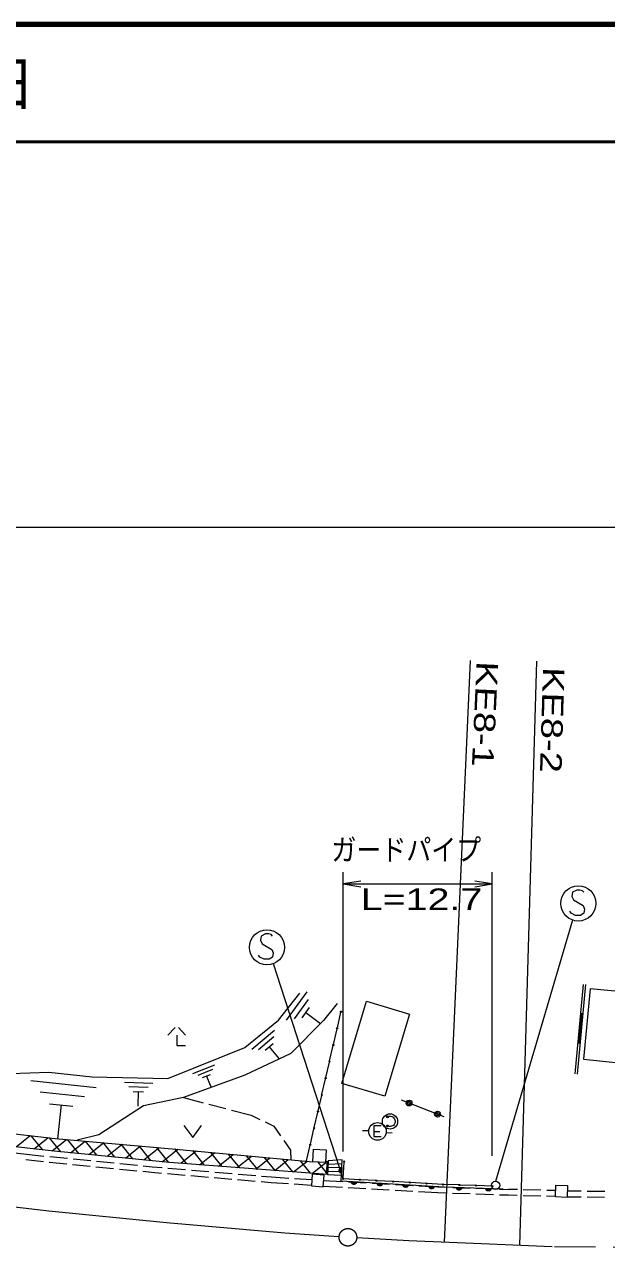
# Model space of a CAD drawing. Units: millimetres, scale not verified. Extents: x 40000 to 680000, y 20000 to 380000.
# Drawn here: x 439450 to 489014, y 275726 to 380000 of the extents above; entities that cross this region are included whole.
import ezdxf
from ezdxf.enums import TextEntityAlignment as Align

# ---------------------------------------------------------------- set-up
doc = ezdxf.new("R2010")
doc.units = ezdxf.units.MM
doc.header["$LTSCALE"] = 1000
doc.linetypes.add('CHAIN', pattern=[18.5, 12, -1.5, 3.5, -1.5])
for name, color, linetype, lineweight in [('M-BMK', 2, 'CHAIN', 13), ('M-STR-HTXT', 7, 'Continuous', 13), ('M-STR-STRC', 7, 'Continuous', 13), ('M-TTL', 2, 'Continuous', 140), ('M-TTL-LINE', 7, 'Continuous', 50), ('M-WORK', 1, 'Continuous', 13)]:
    doc.layers.add(name, color=color, linetype=linetype, lineweight=lineweight)
doc.layers.add('M-TTL-TXT', color=7, linetype='Continuous')
doc.styles.add('ＭＳ ゴシック', font='')
doc.styles.add('ＭＳ Ｐゴシック', font='')
doc.styles.get('ＭＳ ゴシック').set_extended_font_data('MS Gothic')
doc.styles.get('ＭＳ Ｐゴシック').set_extended_font_data('MS PGothic')

# ---------------------------------------------------------------- blocks, each defined once
blk = doc.blocks.new('open_arrow')
at = {"color": 0, "linetype": 'Continuous', "lineweight": -2}
blk.add_lwpolyline([(7.5, 1.25), (0, 0), (7.5, -1.25)], dxfattribs=at)

msp = doc.modelspace()

# ---------------------------------------------------------------- linework, layer by layer
at = {"layer": 'M-BMK'}
for points in [[(466245, 276725), (465367, 276775), (461626, 277030), (451552, 277917), (441522, 278920), (421551, 281221), (401524, 283798), (381639, 286407), (368423, 288160)], [(566156, 278549), (556973, 278009), (538784, 277030), (518675, 276012), (510405, 275748), (501574, 275726), (484378, 275872), (478379, 276120), (472182, 276388), (467743, 276640)]]:
    msp.add_lwpolyline(points, dxfattribs=at)
msp.add_circle((466994, 276683), 750, dxfattribs=at)
at = {"layer": 'M-STR-HTXT'}
for p, q in [((257149, 337169), (566639, 337169)), ((477408, 325809), (475188, 276258)), ((481641, 275985), (483068, 325767)), ((466595, 283993), (466595, 307779)), ((479290, 283620), (479290, 307779)), ((466595, 306779), (479290, 306779))]:
    msp.add_line(p, q, dxfattribs=at)
at = {"layer": 'M-STR-STRC'}
for p, q in [((486132, 306084), (486072, 305724)), ((486072, 305724), (486192, 305424)), ((486492, 306264), (486132, 306084)), ((486732, 306264), (486492, 306264)), ((486972, 306204), (486732, 306264)), ((487092, 306084), (486972, 306204)), ((486192, 305424), (487032, 304944)), ((487032, 304944), (487152, 304644)), ((487152, 304644), (487092, 304284)), ((479590, 281458), (486144, 303723)), ((486012, 304284), (485892, 304464)), ((486372, 304104), (486012, 304284)), ((486792, 304104), (486372, 304104)), ((487092, 304284), (486792, 304104)), ((459978, 302523), (459618, 302343)), ((460218, 302523), (459978, 302523)), ((460458, 302463), (460218, 302523)), ((460578, 302343), (460458, 302463)), ((459618, 302343), (459558, 301983)), ((459558, 301983), (459678, 301683)), ((459678, 301683), (460518, 301203)), ((459498, 300543), (459378, 300723)), ((459858, 300363), (459498, 300543)), ((460278, 300363), (459858, 300363)), ((460578, 300543), (460278, 300363)), ((460518, 301203), (460638, 300903)), ((460638, 300903), (460578, 300543)), ((466595, 281668), (460660, 299984))]:
    msp.add_line(p, q, dxfattribs=at)
for centre, radius in [((486612, 305124), 1500), ((460098, 301383), 1500), ((479569, 281109), 350)]:
    msp.add_circle(centre, radius, dxfattribs=at)
at = {"layer": 'M-TTL'}
msp.add_line((680000, 380000), (40000, 380000), dxfattribs=at)
at = {"layer": 'M-TTL-LINE'}
msp.add_line((40000, 370000), (680000, 370000), dxfattribs=at)
at = {"layer": 'M-WORK'}
for p, q in [((487014, 298224), (486312, 290606)), ((461083, 295165), (462891, 297469)), ((461749, 295177), (463517, 297600)), ((487213, 298205), (486511, 290587)), ((487622, 297855), (487044, 291844)), ((490643, 297565), (487622, 297855)), ((463622, 296930), (462419, 295282)), ((463090, 295386), (463726, 296259)), ((466086, 296597), (464923, 295139)), ((466467, 289793), (468564, 296787)), ((468564, 296787), (472236, 295686)), ((458221, 292863), (461083, 295165)), ((464923, 295139), (462125, 292330)), ((463408, 295823), (464668, 294903)), ((466094, 294534), (466400, 295853)), ((472236, 295686), (470139, 288692)), ((486824, 295730), (486595, 293241)), ((486864, 295727), (486634, 293237)), ((486904, 295723), (486674, 293234)), ((486944, 295719), (486714, 293230)), ((486984, 295716), (486784, 295734)), ((452270, 294541), (451670, 293911)), ((452570, 294541), (453170, 293911)), ((458810, 292714), (460727, 294318)), ((465766, 293117), (466072, 294437)), ((452420, 293911), (452420, 293011)), ((452420, 293011), (453170, 293011)), ((460677, 293755), (459373, 292664)), ((459937, 292614), (460627, 293191)), ((465438, 291701), (465743, 293020)), ((486555, 293245), (486754, 293226)), ((451647, 290216), (458221, 292863)), ((462125, 292330), (458205, 290497)), ((460282, 292903), (461116, 291906)), ((453790, 290637), (455646, 291381)), ((455468, 290965), (454206, 290459)), ((465110, 290284), (465415, 291603)), ((487044, 291844), (490065, 291554)), ((438294, 290641), (441529, 290739)), ((439981, 290033), (445550, 289444)), ((441529, 290739), (445226, 290348)), ((445226, 290348), (451647, 290216)), ((447976, 289907), (450374, 289813)), ((458205, 290497), (452990, 288579)), ((454622, 290281), (455290, 290549)), ((454956, 290415), (455343, 289450)), ((464781, 288867), (465087, 290187)), ((444564, 288647), (440777, 289047)), ((449975, 289444), (448344, 289509)), ((448713, 289110), (449576, 289076)), ((449144, 289093), (449095, 287846)), ((470139, 288692), (466467, 289793)), ((441574, 288062), (443579, 287850)), ((442577, 287956), (442270, 285060)), ((449583, 287883), (445768, 285400)), ((452990, 288579), (449583, 287883)), ((452990, 288579), (454661, 288145)), ((455145, 288019), (456597, 287641)), ((464453, 287450), (464759, 288770)), ((475193, 286945), (471559, 288371)), ((457081, 287515), (458752, 287080)), ((458752, 287080), (459489, 286726)), ((464125, 286034), (464431, 287353)), ((470447, 286971), (470525, 286997)), ((470525, 286997), (470629, 286997)), ((470629, 286997), (470733, 286971)), ((470733, 286971), (470837, 286919)), ((470837, 286919), (470915, 286841)), ((470915, 286841), (470967, 286763)), ((470967, 286763), (471019, 286607)), ((432363, 286213), (442063, 285107)), ((453026, 286211), (453776, 285191)), ((453776, 285191), (454526, 286211)), ((459939, 286509), (460676, 286155)), ((460676, 286155), (461253, 285335)), ((463797, 284617), (464102, 285936)), ((468748, 285738), (468249, 285763)), ((469211, 286182), (469211, 285282)), ((469811, 286182), (469211, 286182)), ((470525, 286113), (470447, 286139)), ((470629, 286113), (470525, 286113)), ((470707, 286139), (470629, 286113)), ((470785, 286165), (470707, 286139)), ((470863, 286217), (470785, 286165)), ((470941, 286295), (470863, 286217)), ((470993, 286399), (470941, 286295)), ((471019, 286503), (470993, 286399)), ((471019, 286607), (471019, 286503)), ((441966, 284030), (432262, 285099)), ((438732, 284386), (439928, 285351)), ((441001, 284136), (440031, 285339)), ((440274, 284216), (441464, 285176)), ((442546, 283973), (441587, 285161)), ((441815, 284046), (443026, 285022)), ((442063, 285107), (452344, 284199)), ((444081, 283822), (443119, 285014)), ((443375, 283891), (444605, 284883)), ((445768, 285400), (443932, 284960)), ((445616, 283671), (444641, 284879)), ((444937, 283737), (446184, 284743)), ((447151, 283520), (446163, 284745)), ((461541, 284926), (462117, 284106)), ((469211, 285702), (469721, 285702)), ((469211, 285282), (469811, 285282)), ((470250, 285619), (470748, 285575)), ((438626, 283877), (440363, 283679)), ((440363, 283679), (441111, 283605)), ((451792, 283063), (441966, 284030)), ((446499, 283584), (447763, 284603)), ((448685, 283369), (447684, 284610)), ((448061, 283430), (449343, 284464)), ((450220, 283218), (449206, 284476)), ((449623, 283277), (450922, 284324)), ((451755, 283067), (450727, 284342)), ((451185, 283123), (452500, 284184)), ((453263, 282949), (452249, 284207)), ((452344, 284199), (464006, 283100)), ((452769, 282988), (454069, 284036)), ((454770, 282833), (453778, 284064)), ((454368, 282864), (455638, 283888)), ((456277, 282717), (455307, 283919)), ((455967, 282740), (457207, 283740)), ((457784, 282600), (456836, 283775)), ((459291, 282484), (458365, 283631)), ((462117, 284106), (462125, 283277)), ((463468, 283200), (463774, 284520)), ((464006, 283100), (464058, 284191)), ((464058, 284191), (465144, 284140)), ((465144, 284140), (465092, 283048)), ((440310, 283182), (439564, 283267)), ((441061, 283108), (440310, 283182)), ((443052, 282912), (441559, 283059)), ((441608, 283556), (443101, 283409)), ((445042, 282715), (443549, 282862)), ((443599, 283360), (445091, 283213)), ((447032, 282519), (445540, 282666)), ((445589, 283164), (447082, 283016)), ((447579, 282967), (449072, 282820)), ((449570, 282771), (450317, 282697)), ((450317, 282697), (451169, 282625)), ((465253, 282023), (451792, 283063)), ((457566, 282617), (458776, 283593)), ((459165, 282493), (460345, 283445)), ((460798, 282367), (459895, 283487)), ((460764, 282370), (461914, 283297)), ((462305, 282251), (461424, 283343)), ((462363, 282246), (463483, 283149)), ((463812, 282134), (462953, 283199)), ((463962, 282122), (465102, 283041)), ((465092, 283048), (464006, 283100)), ((465257, 282095), (464464, 283078)), ((465187, 283061), (465163, 282254)), ((465315, 283201), (465253, 282023)), ((466443, 282627), (465284, 282612)), ((465300, 282906), (466469, 282958)), ((466494, 283289), (465315, 283201)), ((466350, 282578), (466402, 282605)), ((466371, 282587), (466351, 282167)), ((466380, 282156), (466401, 282595)), ((466402, 282605), (466463, 282623)), ((466407, 281457), (466494, 283289)), ((466432, 282604), (466410, 282145)), ((466463, 282623), (466439, 282123)), ((466597, 281717), (466669, 283094)), ((449023, 282323), (447530, 282470)), ((450271, 282199), (449520, 282273)), ((451128, 282126), (450271, 282199)), ((453120, 281957), (451626, 282084)), ((451668, 282582), (453162, 282455)), ((455113, 281787), (453619, 281914)), ((453660, 282413), (455155, 282285)), ((457106, 281617), (455611, 281745)), ((455653, 282243), (457148, 282115)), ((459099, 281448), (457604, 281575)), ((457646, 282073), (459141, 281946)), ((459639, 281903), (460491, 281831)), ((460491, 281831), (461958, 281733)), ((462457, 281700), (463923, 281602)), ((463957, 282060), (463882, 281053)), ((464957, 281985), (463957, 282060)), ((464882, 280978), (464957, 281985)), ((465253, 282023), (466391, 281965)), ((465269, 282317), (466417, 282296)), ((466239, 282343), (466243, 282423)), ((466256, 282282), (466239, 282343)), ((466243, 282423), (466266, 282482)), ((466284, 282231), (466256, 282282)), ((466266, 282482), (466298, 282530)), ((466266, 282282), (466276, 282481)), ((466331, 282178), (466284, 282231)), ((466308, 282530), (466294, 282230)), ((466298, 282530), (466350, 282578)), ((466322, 282199), (466339, 282558)), ((466380, 282146), (466331, 282178)), ((466439, 282123), (466380, 282146)), ((467962, 281590), (466645, 281665)), ((469379, 281509), (468062, 281584)), ((460454, 281332), (459597, 281405)), ((461920, 281234), (460454, 281332)), ((463885, 281104), (462419, 281201)), ((463882, 281053), (464882, 280978)), ((466518, 280929), (464885, 281022)), ((464922, 281520), (466549, 281428)), ((475217, 280959), (466407, 281457)), ((468515, 280816), (467018, 280901)), ((467048, 281400), (468545, 281316)), ((467259, 281409), (467758, 281381)), ((467275, 281348), (467259, 281409)), ((467302, 281296), (467275, 281348)), ((467277, 281378), (467736, 281352)), ((467724, 281322), (467285, 281347)), ((467293, 281317), (467713, 281293)), ((467349, 281243), (467302, 281296)), ((467681, 281265), (467322, 281285)), ((467398, 281211), (467349, 281243)), ((467350, 281253), (467649, 281236)), ((467598, 281209), (467398, 281221)), ((467456, 281187), (467398, 281211)), ((467536, 281183), (467456, 281187)), ((467597, 281199), (467536, 281183)), ((467649, 281226), (467597, 281199)), ((467702, 281274), (467649, 281226)), ((467734, 281322), (467702, 281274)), ((467758, 281381), (467734, 281322)), ((470512, 280704), (469014, 280788)), ((469045, 281287), (470542, 281203)), ((469461, 281284), (469960, 281256)), ((469478, 281223), (469461, 281284)), ((469505, 281172), (469478, 281223)), ((470796, 281428), (469479, 281503)), ((469479, 281253), (469939, 281227)), ((469927, 281198), (469488, 281223)), ((469496, 281192), (469915, 281169)), ((469552, 281119), (469505, 281172)), ((469884, 281140), (469524, 281161)), ((469552, 281129), (469852, 281112)), ((469600, 281086), (469552, 281119)), ((469659, 281063), (469600, 281086)), ((469800, 281085), (469601, 281096)), ((469739, 281058), (469659, 281063)), ((469800, 281075), (469739, 281058)), ((469851, 281102), (469800, 281075)), ((469904, 281149), (469851, 281102)), ((469937, 281197), (469904, 281149)), ((469960, 281256), (469937, 281197)), ((472213, 281347), (470896, 281422)), ((472509, 280591), (471011, 280675)), ((471041, 281174), (472539, 281090)), ((471664, 281160), (472163, 281132)), ((471680, 281099), (471664, 281160)), ((471707, 281047), (471680, 281099)), ((471682, 281129), (472141, 281103)), ((472129, 281074), (471690, 281098)), ((471698, 281068), (472118, 281044)), ((471754, 280995), (471707, 281047)), ((472086, 281016), (471727, 281036)), ((471803, 280962), (471754, 280995)), ((471755, 281005), (472054, 280988)), ((472003, 280961), (471803, 280972)), ((471861, 280939), (471803, 280962)), ((471941, 280934), (471861, 280939)), ((472002, 280951), (471941, 280934)), ((472054, 280978), (472002, 280951)), ((472107, 281025), (472054, 280978)), ((472139, 281073), (472107, 281025)), ((472163, 281132), (472139, 281073)), ((473630, 281267), (472313, 281342)), ((474642, 280470), (473008, 280562)), ((473038, 281062), (474664, 280970)), ((475047, 281186), (473730, 281261)), ((473866, 281036), (474365, 281007)), ((473883, 280975), (473866, 281036)), ((473910, 280923), (473883, 280975)), ((473884, 281005), (474344, 280979)), ((474332, 280949), (473893, 280974)), ((473901, 280944), (474320, 280920)), ((473957, 280870), (473910, 280923)), ((474289, 280892), (473929, 280912)), ((473957, 280880), (474257, 280863)), ((474005, 280838), (473957, 280870)), ((474064, 280814), (474005, 280838)), ((474205, 280836), (474006, 280847)), ((474144, 280810), (474064, 280814)), ((474205, 280826), (474144, 280810)), ((474256, 280853), (474205, 280826)), ((474309, 280900), (474256, 280853)), ((474342, 280949), (474309, 280900)), ((474365, 281007), (474342, 280949)), ((474664, 280970), (475417, 280943)), ((476445, 281138), (475147, 281181)), ((480207, 280796), (475217, 280959)), ((475917, 280926), (477416, 280873)), ((476215, 280927), (476714, 280910)), ((476233, 280866), (476215, 280927)), ((476261, 280815), (476233, 280866)), ((476234, 280896), (476693, 280881)), ((476682, 280851), (476243, 280866)), ((476252, 280835), (476671, 280822)), ((476309, 280763), (476261, 280815)), ((476641, 280793), (476281, 280804)), ((476358, 280732), (476309, 280763)), ((476310, 280773), (476610, 280764)), ((476418, 280710), (476358, 280732)), ((476559, 280735), (476359, 280742)), ((476498, 280707), (476418, 280710)), ((476558, 280725), (476498, 280707)), ((477843, 281091), (476545, 281135)), ((476609, 280754), (476558, 280725)), ((476661, 280802), (476609, 280754)), ((476692, 280851), (476661, 280802)), ((476714, 280910), (476692, 280851)), ((477916, 280855), (479415, 280803)), ((479240, 281044), (477943, 281088)), ((478710, 280845), (479210, 280828)), ((478728, 280784), (478710, 280845)), ((478756, 280733), (478728, 280784)), ((478729, 280814), (479189, 280799)), ((479178, 280769), (478738, 280784)), ((478747, 280754), (479167, 280740)), ((478805, 280682), (478756, 280733)), ((479136, 280711), (478776, 280723)), ((478805, 280692), (479105, 280682)), ((478854, 280650), (478805, 280682)), ((479054, 280653), (478854, 280660)), ((478913, 280628), (478854, 280650)), ((478993, 280625), (478913, 280628)), ((479053, 280643), (478993, 280625)), ((479104, 280672), (479053, 280643)), ((479156, 280720), (479104, 280672)), ((479188, 280769), (479156, 280720)), ((479210, 280828), (479188, 280769)), ((479915, 280785), (480668, 280759)), ((481430, 280740), (480668, 280759)), ((483429, 280690), (481929, 280727)), ((484691, 280659), (483929, 280678)), ((484673, 280117), (484706, 281126)), ((484706, 281126), (485699, 281094)), ((485699, 281094), (485667, 280085)), ((485684, 280640), (486858, 280628)), ((487358, 280623), (488858, 280607)), ((475400, 280444), (474642, 280470)), ((477399, 280373), (475900, 280426)), ((479397, 280303), (477898, 280356)), ((480655, 280259), (479897, 280285)), ((481415, 280240), (480655, 280259)), ((483415, 280190), (481915, 280227)), ((484675, 280159), (483915, 280178)), ((485667, 280085), (484673, 280117)), ((485669, 280140), (486854, 280128)), ((487354, 280123), (488853, 280107))]:
    msp.add_line(p, q, dxfattribs=at)
for centre, radius in [((466411, 295902), 50), ((466083, 294485), 50), ((465755, 293069), 50), ((465427, 291652), 50), ((465098, 290235), 50), ((464770, 288818), 50), ((472200, 288119), 250), ((472200, 288119), 150), ((472200, 288119), 10), ((464442, 287402), 50), ((470577, 286555), 650), ((470369, 286945), 78), ((470369, 286945), 52), ((470369, 286945), 26), ((474628, 287167), 250), ((474628, 287167), 150), ((474628, 287167), 10), ((464114, 285985), 50), ((469511, 285702), 750), ((470369, 286165), 78), ((470369, 286165), 52), ((470369, 286165), 26), ((463785, 284568), 50), ((463457, 283152), 50), ((465188, 283111), 50), ((466671, 283144), 50), ((465162, 282204), 50), ((466595, 281668), 50), ((468012, 281587), 50), ((469429, 281506), 50), ((470846, 281425), 50), ((472263, 281345), 50), ((473680, 281264), 50), ((475097, 281183), 50), ((476495, 281136), 50), ((477893, 281089), 50), ((479290, 281042), 50)]:
    msp.add_circle(centre, radius, dxfattribs=at)

# ---------------------------------------------------------------- block references
at = {"layer": 'M-STR-HTXT', "xscale": 200, "yscale": 200}
msp.add_blockref('open_arrow', (466595, 306779), dxfattribs=at)
at = {"layer": 'M-STR-HTXT', "xscale": 200, "yscale": 200, "rotation": 180}
msp.add_blockref('open_arrow', (479290, 306779), dxfattribs=at)

# ---------------------------------------------------------------- texts
at = {"layer": 'M-STR-HTXT', "style": 'ＭＳ Ｐゴシック', "width": 1.35}
for s, rotation, p in [('KE8-1', 267.396, (477408, 325809)), ('KE8-2', 268.328, (483060, 325288))]:
    msp.add_text(s, height=1833, rotation=rotation, dxfattribs=at).set_placement(p, align=Align.BOTTOM_LEFT)
at = {"layer": 'M-STR-HTXT', "style": 'ＭＳ Ｐゴシック', "width": 0.85}
msp.add_text('ガードパイプ', height=1833, dxfattribs=at).set_placement((465590, 308229), align=Align.BOTTOM_LEFT)
at = {"layer": 'M-STR-HTXT', "style": 'ＭＳ Ｐゴシック', "width": 1.4}
msp.add_text('L=12.7', height=1833, dxfattribs=at).set_placement((473261, 304015), align=Align.BOTTOM_CENTER)
at = {"layer": 'M-TTL-TXT', "style": 'ＭＳ ゴシック'}
msp.add_text('下関市大字井田', height=3666, dxfattribs=at).set_placement((405024, 375000), align=Align.MIDDLE_LEFT)

doc.saveas('drawing.dxf')
